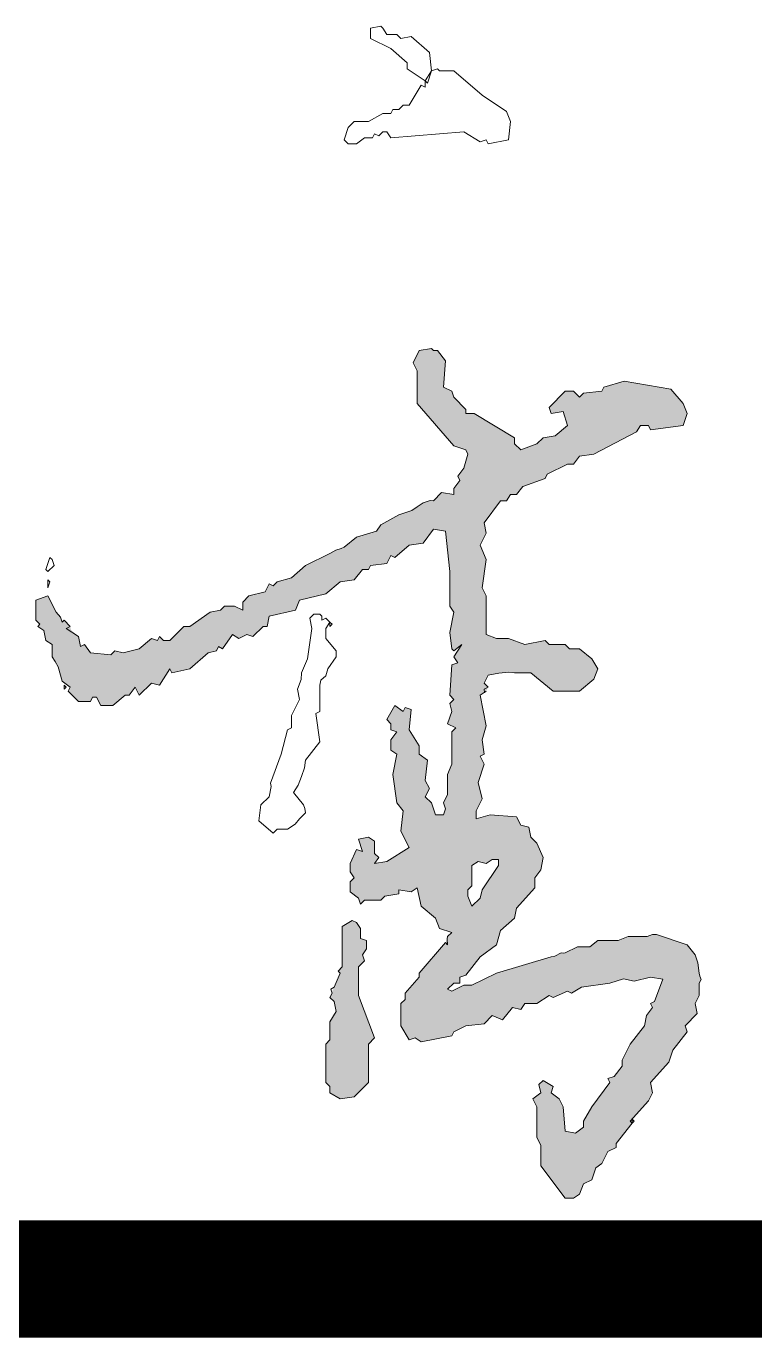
# Model space of a CAD drawing. Extents: x 1188826 to 1909461, y 608442 to 1651179.
# Drawn here: x 1319776.2 to 1319993.4, y 664842.8 to 665234.1 of the extents above; entities that cross this region are included whole.
import ezdxf

# ---------------------------------------------------------------- set-up
doc = ezdxf.new("R2010")
doc.units = 0
doc.header["$LTSCALE"] = 1000
doc.header["$MEASUREMENT"] = 0
doc.layers.add('图框', color=140, linetype='Continuous')
doc.layers.add('签名', color=7, linetype='Continuous', lineweight=18)

# ---------------------------------------------------------------- blocks, each defined once
blk = doc.blocks.new('tq123')
at = {"layer": '签名'}
h = blk.add_hatch(color=2, dxfattribs=at)
h.dxf.hatch_style = 1
h.paths.add_polyline_path([(-1198.37, 7268.4), (-1194.74, 7268.4), (-1191.11, 7273.24), (-1177.8, 7278.08), (-1176.59, 7280.5), (-1164.5, 7286.54), (-1160.87, 7286.54), (-1157.24, 7291.38), (-1148.77, 7292.59), (-1123.37, 7305.9), (-1120.95, 7309.53), (-1116.11, 7309.53), (-1114.91, 7307.11), (-1095.55, 7309.53), (-1093.13, 7316.78), (-1095.55, 7322.83), (-1102.81, 7331.3), (-1130.63, 7336.14), (-1142.73, 7332.51), (-1143.94, 7330.09), (-1154.82, 7328.88), (-1157.24, 7326.46), (-1160.87, 7330.09), (-1165.71, 7330.09), (-1175.39, 7320.41), (-1174.18, 7316.78), (-1166.92, 7317.99), (-1164.5, 7309.53), (-1171.76, 7303.48), (-1179.01, 7302.27), (-1182.64, 7298.64), (-1192.32, 7295.01), (-1195.95, 7298.64), (-1195.95, 7302.27), (-1220.14, 7316.78), (-1224.98, 7316.78), (-1224.98, 7319.2), (-1232.24, 7326.46), (-1233.45, 7330.09), (-1238.28, 7332.51), (-1237.07, 7348.23), (-1241.91, 7354.28), (-1244.33, 7354.28), (-1245.54, 7355.49), (-1252.8, 7354.28), (-1256.43, 7347.02), (-1254.01, 7342.19), (-1254.01, 7322.83), (-1232.24, 7297.43), (-1224.98, 7295.01), (-1223.77, 7292.59), (-1226.19, 7284.13), (-1229.82, 7279.29), (-1228.61, 7276.87), (-1232.24, 7272.03), (-1232.24, 7268.4), (-1239.49, 7269.61), (-1244.33, 7264.77), (-1246.31, 7264.93), (-1250.38, 7263.56), (-1254.01, 7261.14), (-1257.19, 7258.94), (-1264.9, 7256.3), (-1275.78, 7250.26), (-1278.2, 7246.63), (-1290.3, 7243), (-1297.55, 7236.95), (-1299.31, 7236.16), (-1302.59, 7235.21), (-1306.02, 7233.32), (-1320.54, 7226.06), (-1329, 7218.81), (-1337.47, 7216.39), (-1339.89, 7213.97), (-1342.31, 7215.18), (-1344.73, 7210.34), (-1354.41, 7207.92), (-1358.03, 7204.29), (-1358.03, 7199.45), (-1362.87, 7201.87), (-1368.92, 7201.87), (-1371.34, 7199.45), (-1377.39, 7198.24), (-1389.48, 7189.78), (-1393.11, 7189.78), (-1401.58, 7181.31), (-1405.21, 7181.31), (-1407.63, 7183.73), (-1408.84, 7181.31), (-1412.47, 7182.52), (-1419.72, 7176.47), (-1429.4, 7174.05), (-1434.24, 7175.26), (-1436.66, 7172.84), (-1448.75, 7174.05), (-1452.38, 7178.89), (-1454.8, 7177.68), (-1456.01, 7183.73), (-1460.39, 7187.59), (-1460.85, 7189.78), (-1464.48, 7193.41), (-1465.69, 7192.2), (-1466.72, 7195.31), (-1469.32, 7198.24), (-1474.16, 7207.92), (-1481.41, 7205.5), (-1481.41, 7193.41), (-1478.99, 7190.99), (-1480.2, 7189.78), (-1476.58, 7187.36), (-1475.37, 7181.31), (-1471.74, 7178.89), (-1471.74, 7171.63), (-1469.57, 7168.39), (-1468.11, 7165.58), (-1465.69, 7157.12), (-1460.85, 7153.49), (-1462.06, 7151.07), (-1456.01, 7145.02), (-1448.75, 7145.02), (-1447.55, 7147.44), (-1445.13, 7147.44), (-1442.71, 7142.6), (-1435.45, 7142.6), (-1428.19, 7148.65), (-1425.77, 7148.65), (-1422.14, 7153.49), (-1419.72, 7148.65), (-1412.47, 7155.91), (-1407.63, 7154.7), (-1401.58, 7164.38), (-1400.37, 7161.96), (-1389.48, 7164.38), (-1378.6, 7174.05), (-1373.76, 7175.26), (-1372.55, 7177.68), (-1370.13, 7176.47), (-1364.08, 7184.94), (-1360.45, 7182.52), (-1355.62, 7184.94), (-1351.99, 7183.73), (-1345.94, 7189.78), (-1343.52, 7189.78), (-1342.31, 7195.82), (-1326.59, 7199.45), (-1324.17, 7205.5), (-1308.44, 7209.13), (-1299.97, 7216.39), (-1291.51, 7217.6), (-1286.67, 7223.65), (-1283.04, 7223.65), (-1281.83, 7226.06), (-1272.15, 7227.27), (-1269.73, 7232.11), (-1267.31, 7230.9), (-1258.85, 7238.16), (-1250.38, 7239.37), (-1244.33, 7247.84), (-1237.07, 7246.63), (-1234.66, 7222.44), (-1234.66, 7201.87), (-1232.24, 7198.24), (-1234.66, 7186.15), (-1233.45, 7176.47), (-1232.24, 7175.26), (-1227.4, 7178.89), (-1232.24, 7171.63), (-1229.82, 7168), (-1233.45, 7166.79), (-1234.66, 7148.65), (-1232.24, 7146.23), (-1234.66, 7143.81), (-1233.45, 7138.97), (-1235.87, 7131.72), (-1231.03, 7129.3), (-1233.45, 7126.88), (-1233.45, 7107.52), (-1235.87, 7101.48), (-1235.87, 7089.38), (-1238.28, 7084.54), (-1237.07, 7080.91), (-1238.28, 7077.28), (-1243.12, 7077.28), (-1245.54, 7084.54), (-1249.17, 7088.17), (-1246.75, 7093.01), (-1249.17, 7097.85), (-1247.96, 7109.94), (-1252.8, 7113.57), (-1252.8, 7118.41), (-1258.85, 7128.09), (-1257.64, 7140.18), (-1261.27, 7141.39), (-1262.48, 7138.97), (-1267.31, 7142.6), (-1272.15, 7134.14), (-1269.73, 7131.72), (-1269.73, 7128.09), (-1266.11, 7126.88), (-1269.73, 7122.04), (-1269.73, 7115.99), (-1266.11, 7113.57), (-1268.52, 7101.48), (-1266.11, 7084.54), (-1262.48, 7079.7), (-1263.69, 7067.61), (-1258.85, 7057.93), (-1272.15, 7049.46), (-1279.41, 7048.25), (-1276.99, 7051.88), (-1279.41, 7054.3), (-1279.41, 7061.56), (-1283.04, 7063.98), (-1289.09, 7062.77), (-1286.67, 7055.51), (-1290.3, 7056.72), (-1293.93, 7048.25), (-1293.93, 7043.42), (-1291.51, 7039.79), (-1293.93, 7037.37), (-1293.93, 7031.32), (-1289.09, 7027.69), (-1287.88, 7024.06), (-1285.46, 7026.48), (-1275.78, 7026.48), (-1273.36, 7028.9), (-1264.9, 7030.11), (-1264.9, 7032.53), (-1257.64, 7031.32), (-1254.01, 7033.74), (-1251.59, 7022.85), (-1243.12, 7015.59), (-1240.7, 7009.55), (-1233.45, 7007.13), (-1235.87, 7004.71), (-1236.12, 7003.41), (-1237.2, 7000.94), (-1237.07, 7001.08), (-1235.87, 6999.87), (-1237.2, 7000.94), (-1252.8, 6982.94), (-1252.8, 6980.52), (-1261.27, 6970.84), (-1261.27, 6967.21), (-1263.69, 6964.79), (-1263.69, 6951.49), (-1258.85, 6943.02), (-1255.22, 6944.23), (-1251.59, 6941.81), (-1233.45, 6945.44), (-1232.24, 6947.86), (-1224.98, 6951.49), (-1214.09, 6952.7), (-1209.25, 6957.53), (-1203.21, 6955.11), (-1197.16, 6962.37), (-1192.32, 6961.16), (-1189.9, 6964.79), (-1182.64, 6964.79), (-1175.39, 6969.63), (-1172.97, 6968.42), (-1164.5, 6972.05), (-1162.08, 6970.84), (-1156.03, 6974.47), (-1140.31, 6976.71), (-1140.31, 6976.89), (-1140.16, 6976.74), (-1139.1, 6976.89), (-1131.11, 6979.42), (-1124.58, 6978.1), (-1114.91, 6980.52), (-1107.65, 6979.31), (-1112.49, 6966), (-1114.91, 6964.79), (-1113.7, 6962.37), (-1117.32, 6957.53), (-1118.53, 6951.49), (-1127, 6940.6), (-1131.84, 6930.92), (-1131.84, 6927.29), (-1136.68, 6921.25), (-1140.31, 6920.04), (-1139.1, 6917.62), (-1149.98, 6903.1), (-1154.82, 6894.63), (-1154.82, 6891.01), (-1159.66, 6887.38), (-1165.71, 6888.59), (-1166.92, 6903.1), (-1169.34, 6907.94), (-1174.18, 6911.57), (-1172.97, 6915.2), (-1179.01, 6918.83), (-1181.43, 6916.41), (-1180.22, 6911.57), (-1185.06, 6907.94), (-1182.64, 6903.1), (-1182.64, 6884.96), (-1180.22, 6880.12), (-1180.22, 6868.02), (-1165.71, 6848.67), (-1160.87, 6848.67), (-1157.24, 6851.09), (-1154.82, 6857.14), (-1149.98, 6859.56), (-1147.56, 6866.81), (-1143.94, 6869.23), (-1140.31, 6876.49), (-1135.47, 6878.91), (-1135.47, 6881.33), (-1125.79, 6893.42), (-1127, 6894.63), (-1116.11, 6906.73), (-1113.7, 6911.57), (-1114.91, 6917.62), (-1104.02, 6929.71), (-1101.6, 6936.97), (-1093.13, 6947.86), (-1094.34, 6951.49), (-1087.08, 6958.74), (-1088.29, 6964.79), (-1085.87, 6969.63), (-1085.87, 6976.89), (-1084.68, 6979.19), (-1085.51, 6981.06), (-1085.87, 6982.94), (-1086.65, 6989.1), (-1088.29, 6993.82), (-1093.13, 6999.87), (-1111.28, 7005.92), (-1113.7, 7005.92), (-1116.96, 7004.75), (-1118.53, 7004.71), (-1128.21, 7004.71), (-1134.26, 7002.29), (-1146.35, 7002.29), (-1151.19, 6998.66), (-1158.45, 6998.66), (-1165.71, 6995.03), (-1166.58, 6994.81), (-1168.13, 6995.03), (-1171.88, 6993.08), (-1174.18, 6992.61), (-1206.83, 6982.94), (-1221.35, 6975.68), (-1226.19, 6975.68), (-1233.45, 6972.05), (-1235.87, 6973.26), (-1232.24, 6976.89), (-1228.61, 6976.89), (-1228.61, 6980.52), (-1224.98, 6981.73), (-1216.51, 6992.61), (-1206.83, 6999.87), (-1204.42, 7008.34), (-1195.95, 7015.59), (-1194.74, 7021.64), (-1183.85, 7033.74), (-1183.85, 7039.79), (-1180.22, 7044.62), (-1179.01, 7051.88), (-1182.64, 7060.35), (-1186.27, 7063.98), (-1187.48, 7070.03), (-1192.32, 7071.24), (-1194.74, 7076.07), (-1210.46, 7077.28), (-1218.93, 7074.86), (-1218.93, 7079.7), (-1215.3, 7086.96), (-1217.72, 7096.64), (-1214.09, 7107.52), (-1216.51, 7112.36), (-1214.09, 7113.57), (-1215.3, 7122.04), (-1212.88, 7130.51), (-1216.51, 7148.65), (-1212.88, 7151.07), (-1211.67, 7153.49), (-1214.09, 7155.91), (-1211.67, 7160.75), (-1205.35, 7161.9), (-1199.48, 7162.37), (-1195.95, 7161.96), (-1186.27, 7161.96), (-1172.97, 7151.07), (-1157.24, 7151.07), (-1148.77, 7158.33), (-1146.35, 7164.38), (-1149.98, 7170.42), (-1157.24, 7176.47), (-1163.29, 7176.47), (-1165.71, 7178.89), (-1175.39, 7178.89), (-1177.8, 7181.31), (-1189.9, 7178.89), (-1199.58, 7182.52), (-1206.83, 7182.52), (-1212.88, 7184.94), (-1212.88, 7207.92), (-1215.3, 7212.76), (-1212.88, 7229.69), (-1216.51, 7238.16), (-1212.88, 7245.42), (-1214.09, 7251.47), (-1204.42, 7264.77), (-1200.79, 7264.77)])
h.paths.add_polyline_path([(-1205.63, 7050.67), (-1205.63, 7047.04), (-1215.3, 7032.53), (-1216.51, 7027.69), (-1221.35, 7022.85), (-1223.77, 7028.9), (-1223.77, 7032.53), (-1221.35, 7034.95), (-1221.35, 7047.04), (-1217.72, 7049.46), (-1212.88, 7048.25), (-1209.25, 7050.67)], flags=16)
h = blk.add_hatch(color=2, dxfattribs=at)
h.dxf.hatch_style = 1
h.paths.add_polyline_path([(-1306.02, 6943.02), (-1308.44, 6940.6), (-1308.44, 6917.62), (-1306.02, 6915.2), (-1306.02, 6911.57), (-1299.97, 6907.94), (-1291.51, 6909.15), (-1283.04, 6917.62), (-1283.04, 6940.6), (-1279.41, 6944.23), (-1289.09, 6969.63), (-1289.09, 6986.56), (-1285.46, 6990.19), (-1286.67, 6993.82), (-1284.25, 6997.45), (-1284.25, 7002.29), (-1287.88, 7003.5), (-1287.88, 7009.55), (-1290.3, 7013.18), (-1292.72, 7014.38), (-1298.76, 7010.76), (-1298.76, 6986.56), (-1301.18, 6984.14), (-1299.97, 6982.94), (-1304.94, 6971.35), (-1304.81, 6970.84), (-1306.02, 6968.42), (-1303.6, 6966), (-1302.39, 6959.95), (-1306.02, 6953.9)])
at = {"layer": '图框', "const_width": 70}
blk.add_lwpolyline([(-6995.07, 6800.33), (4.93, 6800.33)], dxfattribs=at)
at = {"layer": '签名', "color": 2, "elevation": 9704994.47}
for points in [[(-1274.57, 7546.61), (-1275.78, 7547.82), (-1281.83, 7546.61), (-1281.83, 7540.56), (-1269.73, 7534.51), (-1260.06, 7526.05), (-1260.06, 7522.42), (-1249.17, 7515.16), (-1245.54, 7521.21), (-1246.75, 7532.09), (-1257.64, 7541.77), (-1263.69, 7540.56), (-1266.11, 7542.98), (-1272.15, 7542.98), (-1274.57, 7546.61)], [(-1240.7, 7521.21), (-1241.91, 7522.42), (-1245.54, 7521.21), (-1247.96, 7513.95), (-1249.17, 7515.16), (-1249.17, 7511.53), (-1251.59, 7512.74), (-1258.85, 7500.64), (-1262.48, 7500.64), (-1264.9, 7498.22), (-1268.52, 7498.22), (-1269.73, 7495.81), (-1274.57, 7495.81), (-1283.04, 7490.97), (-1291.51, 7490.97), (-1295.14, 7487.34), (-1297.55, 7480.08), (-1295.14, 7477.66), (-1290.3, 7477.66), (-1285.46, 7481.29), (-1280.62, 7481.29), (-1279.41, 7483.71), (-1276.99, 7482.5), (-1274.57, 7484.92), (-1272.15, 7484.92), (-1269.73, 7481.29), (-1226.19, 7484.92), (-1216.51, 7478.87), (-1212.88, 7480.08), (-1211.67, 7477.66), (-1199.58, 7480.08), (-1198.37, 7490.97), (-1200.79, 7497.02), (-1215.3, 7506.69), (-1232.24, 7521.21), (-1240.7, 7521.21)], [(-1244.33, 7354.28), (-1245.54, 7355.49), (-1252.8, 7354.28), (-1256.43, 7347.02), (-1254.01, 7342.19), (-1254.01, 7322.83), (-1232.24, 7297.43), (-1224.98, 7295.01), (-1223.77, 7292.59), (-1226.19, 7284.13), (-1229.82, 7279.29), (-1228.61, 7276.87), (-1232.24, 7272.03), (-1232.24, 7268.4), (-1239.49, 7269.61), (-1244.33, 7264.77), (-1246.31, 7264.93), (-1250.38, 7263.56), (-1254.01, 7261.14), (-1257.19, 7258.94), (-1264.9, 7256.3), (-1275.78, 7250.26), (-1278.2, 7246.63), (-1290.3, 7243), (-1297.55, 7236.95), (-1299.31, 7236.16), (-1302.59, 7235.21), (-1306.02, 7233.32), (-1320.54, 7226.06), (-1329, 7218.81), (-1337.47, 7216.39), (-1339.89, 7213.97), (-1342.31, 7215.18), (-1344.73, 7210.34), (-1354.41, 7207.92), (-1358.03, 7204.29), (-1358.03, 7199.45), (-1362.87, 7201.87), (-1368.92, 7201.87), (-1371.34, 7199.45), (-1377.39, 7198.24), (-1389.48, 7189.78), (-1393.11, 7189.78), (-1401.58, 7181.31), (-1405.21, 7181.31), (-1407.63, 7183.73), (-1408.84, 7181.31), (-1412.47, 7182.52), (-1419.72, 7176.47), (-1429.4, 7174.05), (-1434.24, 7175.26), (-1436.66, 7172.84), (-1448.75, 7174.05), (-1452.38, 7178.89), (-1454.8, 7177.68), (-1456.01, 7183.73), (-1463.27, 7188.57), (-1460.85, 7189.78), (-1464.48, 7193.41), (-1465.69, 7192.2), (-1466.72, 7195.31), (-1469.32, 7198.24), (-1474.16, 7207.92), (-1481.41, 7205.5), (-1481.41, 7193.41), (-1478.99, 7190.99), (-1480.2, 7189.78), (-1476.58, 7187.36), (-1475.37, 7181.31), (-1471.74, 7178.89), (-1471.74, 7171.63), (-1469.8, 7168.84), (-1468.11, 7165.58), (-1465.69, 7157.12), (-1460.85, 7153.49), (-1462.06, 7151.07), (-1456.01, 7145.02), (-1448.75, 7145.02), (-1447.55, 7147.44), (-1445.13, 7147.44), (-1442.71, 7142.6), (-1435.45, 7142.6), (-1428.19, 7148.65), (-1425.77, 7148.65), (-1422.14, 7153.49), (-1419.72, 7148.65), (-1412.47, 7155.91), (-1407.63, 7154.7), (-1401.58, 7164.38), (-1400.37, 7161.96), (-1389.48, 7164.38), (-1378.6, 7174.05), (-1373.76, 7175.26), (-1372.55, 7177.68), (-1370.13, 7176.47), (-1364.08, 7184.94), (-1360.45, 7182.52), (-1355.62, 7184.94), (-1351.99, 7183.73), (-1345.94, 7189.78), (-1343.52, 7189.78), (-1342.31, 7195.82), (-1326.59, 7199.45), (-1324.17, 7205.5), (-1308.44, 7209.13), (-1299.97, 7216.39), (-1291.51, 7217.6), (-1286.67, 7223.65), (-1283.04, 7223.65), (-1281.83, 7226.06), (-1272.15, 7227.27), (-1269.73, 7232.11), (-1267.31, 7230.9), (-1258.85, 7238.16), (-1250.38, 7239.37), (-1244.33, 7247.84), (-1237.07, 7246.63), (-1234.66, 7222.44), (-1234.66, 7201.87), (-1232.24, 7198.24), (-1234.66, 7186.15), (-1233.45, 7176.47), (-1232.24, 7175.26), (-1227.4, 7178.89), (-1232.24, 7171.63), (-1229.82, 7168), (-1233.45, 7166.79), (-1234.66, 7148.65), (-1232.24, 7146.23), (-1234.66, 7143.81), (-1233.45, 7138.97), (-1235.87, 7131.72), (-1231.03, 7129.3), (-1233.45, 7126.88), (-1233.45, 7107.52), (-1235.87, 7101.48), (-1235.87, 7089.38), (-1238.28, 7084.54), (-1237.07, 7080.91), (-1238.28, 7077.28), (-1243.12, 7077.28), (-1245.54, 7084.54), (-1249.17, 7088.17), (-1246.75, 7093.01), (-1249.17, 7097.85), (-1247.96, 7109.94), (-1252.8, 7113.57), (-1252.8, 7118.41), (-1258.85, 7128.09), (-1257.64, 7140.18), (-1261.27, 7141.39), (-1262.48, 7138.97), (-1267.31, 7142.6), (-1272.15, 7134.14), (-1269.73, 7131.72), (-1269.73, 7128.09), (-1266.11, 7126.88), (-1269.73, 7122.04), (-1269.73, 7115.99), (-1266.11, 7113.57), (-1268.52, 7101.48), (-1266.11, 7084.54), (-1262.48, 7079.7), (-1263.69, 7067.61), (-1258.85, 7057.93), (-1272.15, 7049.46), (-1279.41, 7048.25), (-1276.99, 7051.88), (-1279.41, 7054.3), (-1279.41, 7061.56), (-1283.04, 7063.98), (-1289.09, 7062.77), (-1286.67, 7055.51), (-1290.3, 7056.72), (-1293.93, 7048.25), (-1293.93, 7043.42), (-1291.51, 7039.79), (-1293.93, 7037.37), (-1293.93, 7031.32), (-1289.09, 7027.69), (-1287.88, 7024.06), (-1285.46, 7026.48), (-1275.78, 7026.48), (-1273.36, 7028.9), (-1264.9, 7030.11), (-1264.9, 7032.53), (-1257.64, 7031.32), (-1254.01, 7033.74), (-1251.59, 7022.85), (-1243.12, 7015.59), (-1240.7, 7009.55), (-1233.45, 7007.13), (-1235.87, 7004.71), (-1236.12, 7003.41), (-1235.87, 6999.87), (-1237.07, 7001.08), (-1252.8, 6982.94), (-1252.8, 6980.52), (-1261.27, 6970.84), (-1261.27, 6967.21), (-1263.69, 6964.79), (-1263.69, 6951.49), (-1258.85, 6943.02), (-1255.22, 6944.23), (-1251.59, 6941.81), (-1233.45, 6945.44), (-1232.24, 6947.86), (-1224.98, 6951.49), (-1214.09, 6952.7), (-1209.25, 6957.53), (-1203.21, 6955.11), (-1197.16, 6962.37), (-1192.32, 6961.16), (-1189.9, 6964.79), (-1182.64, 6964.79), (-1175.39, 6969.63), (-1172.97, 6968.42), (-1164.5, 6972.05), (-1162.08, 6970.84), (-1156.03, 6974.47), (-1139.1, 6976.89), (-1131.11, 6979.42), (-1124.58, 6978.1), (-1114.91, 6980.52), (-1107.65, 6979.31), (-1112.49, 6966), (-1114.91, 6964.79), (-1113.7, 6962.37), (-1117.32, 6957.53), (-1118.53, 6951.49), (-1127, 6940.6), (-1131.84, 6930.92), (-1131.84, 6927.29), (-1136.68, 6921.25), (-1140.31, 6920.04), (-1139.1, 6917.62), (-1149.98, 6903.1), (-1154.82, 6894.63), (-1154.82, 6891.01), (-1159.66, 6887.38), (-1165.71, 6888.59), (-1166.92, 6903.1), (-1169.34, 6907.94), (-1174.18, 6911.57), (-1172.97, 6915.2), (-1179.01, 6918.83), (-1181.43, 6916.41), (-1180.22, 6911.57), (-1185.06, 6907.94), (-1182.64, 6903.1), (-1182.64, 6884.96), (-1180.22, 6880.12), (-1180.22, 6868.02), (-1165.71, 6848.67), (-1160.87, 6848.67), (-1157.24, 6851.09), (-1154.82, 6857.14), (-1149.98, 6859.56), (-1147.56, 6866.81), (-1143.94, 6869.23), (-1140.31, 6876.49), (-1135.47, 6878.91), (-1135.47, 6881.33), (-1125.79, 6893.42), (-1127, 6894.63), (-1116.11, 6906.73), (-1113.7, 6911.57), (-1114.91, 6917.62), (-1104.02, 6929.71), (-1101.6, 6936.97), (-1093.13, 6947.86), (-1094.34, 6951.49), (-1087.08, 6958.74), (-1088.29, 6964.79), (-1085.87, 6969.63), (-1085.87, 6976.89), (-1084.68, 6979.19), (-1085.51, 6981.06), (-1085.87, 6982.94), (-1086.65, 6989.1), (-1088.29, 6993.82), (-1093.13, 6999.87), (-1111.28, 7005.92), (-1113.7, 7005.92), (-1116.96, 7004.75), (-1118.53, 7004.71), (-1128.21, 7004.71), (-1134.26, 7002.29), (-1146.35, 7002.29), (-1151.19, 6998.66), (-1158.45, 6998.66), (-1165.71, 6995.03), (-1166.58, 6994.81), (-1168.13, 6995.03), (-1171.88, 6993.08), (-1174.18, 6992.61), (-1206.83, 6982.94), (-1221.35, 6975.68), (-1226.19, 6975.68), (-1233.45, 6972.05), (-1235.87, 6973.26), (-1232.24, 6976.89), (-1228.61, 6976.89), (-1228.61, 6980.52), (-1224.98, 6981.73), (-1216.51, 6992.61), (-1206.83, 6999.87), (-1204.42, 7008.34), (-1195.95, 7015.59), (-1194.74, 7021.64), (-1183.85, 7033.74), (-1183.85, 7039.79), (-1180.22, 7044.62), (-1179.01, 7051.88), (-1182.64, 7060.35), (-1186.27, 7063.98), (-1187.48, 7070.03), (-1192.32, 7071.24), (-1194.74, 7076.07), (-1210.46, 7077.28), (-1218.93, 7074.86), (-1218.93, 7079.7), (-1215.3, 7086.96), (-1217.72, 7096.64), (-1214.09, 7107.52), (-1216.51, 7112.36), (-1214.09, 7113.57), (-1215.3, 7122.04), (-1212.88, 7130.51), (-1216.51, 7148.65), (-1212.88, 7151.07), (-1213.88, 7150.4), (-1214.14, 7152.33), (-1214.14, 7152.33), (-1211.67, 7153.49), (-1214.09, 7155.91), (-1211.67, 7160.75), (-1205.35, 7161.9), (-1199.48, 7162.37), (-1195.95, 7161.96), (-1186.27, 7161.96), (-1172.97, 7151.07), (-1157.24, 7151.07), (-1148.77, 7158.33), (-1146.35, 7164.38), (-1149.98, 7170.42), (-1157.24, 7176.47), (-1163.29, 7176.47), (-1165.71, 7178.89), (-1175.39, 7178.89), (-1177.8, 7181.31), (-1189.9, 7178.89), (-1199.58, 7182.52), (-1206.83, 7182.52), (-1212.88, 7184.94), (-1212.88, 7207.92), (-1215.3, 7212.76), (-1212.88, 7229.69), (-1216.51, 7238.16), (-1212.88, 7245.42), (-1214.09, 7251.47), (-1204.42, 7264.77), (-1200.79, 7264.77), (-1198.37, 7268.4), (-1194.74, 7268.4), (-1191.11, 7273.24), (-1177.8, 7278.08), (-1176.59, 7280.5), (-1164.5, 7286.54), (-1160.87, 7286.54), (-1157.24, 7291.38), (-1148.77, 7292.59), (-1123.37, 7305.9), (-1120.95, 7309.53), (-1116.11, 7309.53), (-1114.91, 7307.11), (-1095.55, 7309.53), (-1093.13, 7316.78), (-1095.55, 7322.83), (-1102.81, 7331.3), (-1130.63, 7336.14), (-1142.73, 7332.51), (-1143.94, 7330.09), (-1154.82, 7328.88), (-1157.24, 7326.46), (-1160.87, 7330.09), (-1165.71, 7330.09), (-1175.39, 7320.41), (-1174.18, 7316.78), (-1166.92, 7317.99), (-1164.5, 7309.53), (-1171.76, 7303.48), (-1179.01, 7302.27), (-1182.64, 7298.64), (-1192.32, 7295.01), (-1195.95, 7298.64), (-1195.95, 7302.27), (-1220.14, 7316.78), (-1224.98, 7316.78), (-1224.98, 7319.2), (-1232.24, 7326.46), (-1233.45, 7330.09), (-1238.28, 7332.51), (-1237.07, 7348.23), (-1241.91, 7354.28), (-1244.33, 7354.28)], [(-1471.74, 7229.69), (-1472.95, 7230.9), (-1475.37, 7223.65), (-1474.16, 7222.44), (-1470.53, 7226.06), (-1471.74, 7229.69)], [(-1472.95, 7216.39), (-1474.16, 7217.6), (-1474.16, 7212.76), (-1472.95, 7216.39)], [(-1310.86, 7195.82), (-1312.07, 7197.03), (-1315.7, 7197.03), (-1318.12, 7194.62), (-1316.91, 7188.57), (-1319.33, 7170.42), (-1322.96, 7161.96), (-1323.14, 7157.99), (-1325.38, 7152.28), (-1324.17, 7146.23), (-1329, 7136.55), (-1329, 7129.3), (-1331.42, 7128.09), (-1335.05, 7113.57), (-1341.47, 7096.19), (-1341.47, 7096.19), (-1341.1, 7094.22), (-1342.31, 7088.17), (-1347.15, 7083.33), (-1348.36, 7073.66), (-1339.89, 7066.4), (-1337.47, 7068.82), (-1331.42, 7068.82), (-1326.71, 7071.74), (-1324.17, 7074.86), (-1320.54, 7078.49), (-1321.01, 7081.18), (-1321.75, 7083.33), (-1327.79, 7090.59), (-1325.06, 7095.09), (-1322.96, 7100.27), (-1321.16, 7105.29), (-1320.54, 7109.94), (-1312.07, 7120.83), (-1314.49, 7137.76), (-1312.07, 7138.97), (-1312.07, 7154.7), (-1311.37, 7157.74), (-1308.42, 7160.28), (-1307.23, 7164.38), (-1302.39, 7171.63), (-1302.39, 7175.26), (-1308.44, 7182.52), (-1308.44, 7188.57), (-1306.02, 7192.2), (-1308.44, 7194.62), (-1310.86, 7193.41), (-1310.86, 7195.82)], [(-1304.81, 7190.99), (-1306.02, 7192.2), (-1306.02, 7189.78), (-1304.81, 7190.99)], [(-1463.27, 7153.49), (-1464.48, 7154.7), (-1464.48, 7152.28), (-1463.27, 7153.49)], [(-1209.25, 7050.67), (-1205.63, 7050.67), (-1205.63, 7047.04), (-1215.3, 7032.53), (-1216.51, 7027.69), (-1221.35, 7022.85), (-1223.77, 7028.9), (-1223.77, 7032.53), (-1221.35, 7034.95), (-1221.35, 7047.04), (-1217.72, 7049.46), (-1212.88, 7048.25), (-1209.25, 7050.67)], [(-1290.3, 7013.18), (-1292.72, 7014.38), (-1298.76, 7010.76), (-1298.76, 6986.56), (-1301.18, 6984.14), (-1299.97, 6982.94), (-1303.6, 6974.47), (-1305.42, 6973.26), (-1304.81, 6970.84), (-1306.02, 6968.42), (-1303.6, 6966), (-1302.39, 6959.95), (-1306.02, 6953.9), (-1306.02, 6943.02), (-1308.44, 6940.6), (-1308.44, 6917.62), (-1306.02, 6915.2), (-1306.02, 6911.57), (-1299.97, 6907.94), (-1291.51, 6909.15), (-1283.04, 6917.62), (-1283.04, 6940.6), (-1279.41, 6944.23), (-1289.09, 6969.63), (-1289.09, 6986.56), (-1285.46, 6990.19), (-1286.67, 6993.82), (-1284.25, 6997.45), (-1284.25, 7002.29), (-1287.88, 7003.5), (-1287.88, 7009.55), (-1290.3, 7013.18)], [(-1124.58, 6894.63), (-1125.79, 6895.84), (-1125.79, 6893.42), (-1124.58, 6894.63)]]:
    blk.add_lwpolyline(points, dxfattribs=at)

msp = doc.modelspace()

# ---------------------------------------------------------------- block references
at = {"xscale": 0.5, "yscale": 0.5, "zscale": 0.5}
msp.add_blockref('tq123', (1320519.76, 661460.14), dxfattribs=at)

doc.saveas('drawing.dxf')
